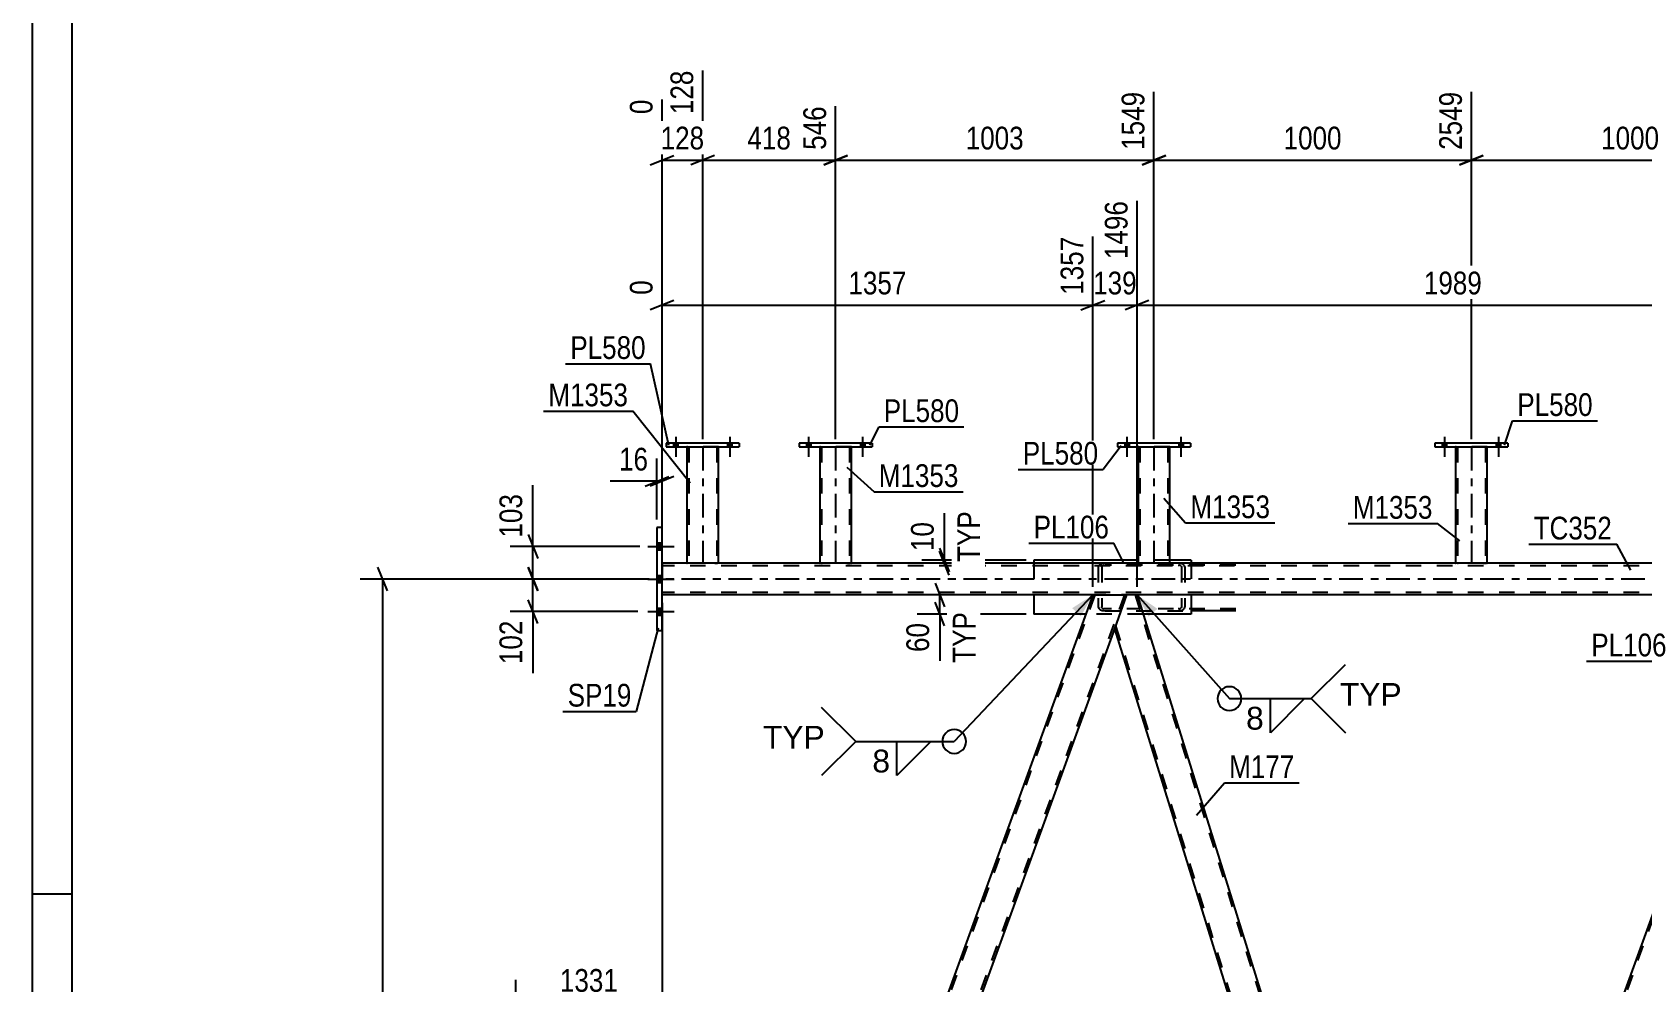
# Model space of a CAD drawing. Header units: millimetres. Extents: x -787 to 402, y -866 to -25.
# Drawn here: x -786.8 to -583.9, y -728.3 to -608.6 of the extents above; entities that cross this region are included whole.
import ezdxf

# ---------------------------------------------------------------- set-up
doc = ezdxf.new("R2010")
doc.units = ezdxf.units.MM
doc.linetypes.add('DXK_LINE_DOT2', pattern=[3.9198, 1.9599, -1.9599])
doc.linetypes.add('DXK_LINE_DOT3', pattern=[5.9187, 2.979, -0.9799, 0.9799, -0.9799])
doc.styles.add('Arial', font='arial.ttf', dxfattribs={"height": 0.2})
doc.styles.add('Arial Narrow', font='ARIALN.TTF', dxfattribs={"height": 0.2})

# ---------------------------------------------------------------- blocks, each defined once
blk = doc.blocks.new('Unknown-569028579-1134')
at = {"color": 5, "linetype": 'Continuous'}
for p, q in [((-786.76, -25.13), (-786.76, -866.13)), ((-781.76, -30.13), (-781.76, -861.13)), ((-781.76, -717.13), (-786.76, -717.13))]:
    blk.add_line(p, q, dxfattribs=at)
blk = doc.blocks.new('Part-569028579-78395 - 78201')
at = {"color": 2, "linetype": 'Continuous'}
for p, q in [((-650.05, -660.34), (-650.05, -660.82)), ((-640.85, -660.34), (-650.05, -660.34)), ((-650.05, -660.82), (-640.85, -660.82)), ((-640.85, -660.34), (-640.85, -660.82))]:
    blk.add_line(p, q, dxfattribs=at)
blk = doc.blocks.new('Part-569028579-78215 - 78201')
at = {"color": 7, "linetype": 'DXK_LINE_DOT2'}
for p, q in [((-567.75, -679.45), (-611.87, -800.67)), ((-564.01, -679.45), (-608.13, -800.67)), ((-563.75, -679.45), (-565.3, -683.7)), ((-610.87, -797.2), (-612.13, -800.67)), ((-607.87, -800.67), (-612.13, -800.67))]:
    blk.add_line(p, q, dxfattribs=at)
at = {"color": 2, "linetype": 'Continuous'}
for p, q in [((-568.01, -679.45), (-610.87, -797.2)), ((-568.01, -679.45), (-563.75, -679.45)), ((-565.3, -683.7), (-607.87, -800.67))]:
    blk.add_line(p, q, dxfattribs=at)
blk = doc.blocks.new('Part-569028579-78216 - 78201')
at = {"color": 2, "linetype": 'Continuous'}
for p, q in [((-648.89, -679.45), (-650.43, -683.7)), ((-647.57, -679.45), (-648.89, -679.45)), ((-647.57, -679.45), (-610.87, -797.2)), ((-650.43, -683.7), (-613.97, -800.67)), ((-612.13, -800.67), (-610.87, -797.2))]:
    blk.add_line(p, q, dxfattribs=at)
at = {"color": 7, "linetype": 'DXK_LINE_DOT2'}
for p, q in [((-647.82, -679.45), (-611, -797.58)), ((-650.3, -683.33), (-613.72, -800.67)), ((-610.87, -797.2), (-611.14, -797.95)), ((-613.97, -800.67), (-612.13, -800.67))]:
    blk.add_line(p, q, dxfattribs=at)
blk = doc.blocks.new('Part-569028579-78217 - 78201')
at = {"color": 2, "linetype": 'Continuous'}
for p, q in [((-653.14, -679.45), (-697.26, -800.67)), ((-653.14, -679.45), (-648.89, -679.45)), ((-650.43, -683.7), (-693.01, -800.67))]:
    blk.add_line(p, q, dxfattribs=at)
at = {"color": 7, "linetype": 'DXK_LINE_DOT2'}
for p, q in [((-652.89, -679.45), (-697.01, -800.67)), ((-649.14, -679.45), (-693.26, -800.67)), ((-648.89, -679.45), (-650.43, -683.7)), ((-693.01, -800.67), (-697.26, -800.67))]:
    blk.add_line(p, q, dxfattribs=at)
blk = doc.blocks.new('Part-569028579-78285 - 78201')
at = {"color": 2, "linetype": 'Continuous'}
for p, q in [((-660.56, -675.06), (-660.56, -675.45)), ((-647.45, -675.06), (-660.56, -675.06)), ((-640.74, -675.06), (-643.45, -675.06)), ((-640.74, -675.06), (-640.74, -675.45)), ((-660.56, -679.45), (-660.56, -681.86)), ((-640.74, -679.45), (-640.74, -681.86)), ((-654.02, -681.86), (-660.56, -681.86)), ((-640.74, -681.86), (-646.82, -681.86))]:
    blk.add_line(p, q, dxfattribs=at)
at = {"color": 7, "linetype": 'DXK_LINE_DOT2'}
for p, q in [((-660.56, -675.45), (-660.56, -679.45)), ((-643.45, -675.06), (-647.45, -675.06)), ((-640.74, -675.45), (-640.74, -679.45)), ((-646.82, -681.86), (-654.02, -681.86))]:
    blk.add_line(p, q, dxfattribs=at)
blk = doc.blocks.new('Part-569028579-78228 - 78201')
at = {"color": 7, "linetype": 'DXK_LINE_DOT2'}
for p, q in [((-651.59, -675.45), (-651.92, -675.49)), ((-635.13, -675.45), (-651.59, -675.45)), ((-642.08, -675.49), (-642.41, -675.45)), ((-652.41, -675.8), (-652.46, -675.93)), ((-652.46, -675.93), (-652.46, -680.97)), ((-652.39, -675.75), (-652.41, -675.8)), ((-652.02, -675.93), (-651.99, -675.84)), ((-652.02, -675.93), (-652.02, -680.97)), ((-651.75, -675.71), (-651.59, -675.69)), ((-635.13, -675.69), (-651.59, -675.69)), ((-642.41, -675.69), (-642.25, -675.71)), ((-642.01, -675.84), (-641.98, -675.93)), ((-641.98, -675.93), (-641.98, -680.97)), ((-641.59, -675.8), (-641.61, -675.75)), ((-641.54, -675.93), (-641.59, -675.8)), ((-641.54, -675.93), (-641.54, -680.97)), ((-652.46, -680.97), (-652.39, -681.16)), ((-651.99, -681.07), (-652.02, -680.97)), ((-651.92, -681.42), (-651.59, -681.45)), ((-651.59, -681.21), (-651.75, -681.2)), ((-635.13, -681.21), (-651.59, -681.21)), ((-651.59, -681.45), (-640.74, -681.45)), ((-642.25, -681.2), (-642.41, -681.21)), ((-642.41, -681.45), (-642.08, -681.42)), ((-641.98, -680.97), (-642.01, -681.07)), ((-641.61, -681.16), (-641.54, -680.97))]:
    blk.add_line(p, q, dxfattribs=at)
at = {"color": 2, "linetype": 'Continuous'}
blk.add_line((-635.13, -681.45), (-640.74, -681.45), dxfattribs=at)
at = {"color": 7, "linetype": 'DXK_LINE_DOT2'}
for centre, radius, start, end in [((-651.78, -676.3), 0.817, 99.5182, 138.0638), ((-642.22, -676.3), 0.817, 41.9362, 80.4818), ((-651.69, -676.12), 0.409, 99.5182, 138.0638), ((-642.32, -676.12), 0.409, 41.9362, 80.4818), ((-651.78, -680.61), 0.817, 221.9362, 260.4818), ((-651.69, -680.79), 0.409, 221.9362, 260.4818), ((-642.32, -680.79), 0.409, 279.5182, 318.0638), ((-642.22, -680.61), 0.817, 279.5182, 318.0638)]:
    blk.add_arc(centre, radius, start, end, dxfattribs=at)
blk = doc.blocks.new('Part-569028579-78391 - 78201')
at = {"color": 2, "linetype": 'Continuous'}
for p, q in [((-610.05, -660.34), (-610.05, -660.82)), ((-600.85, -660.34), (-610.05, -660.34)), ((-610.05, -660.82), (-600.85, -660.82)), ((-600.85, -660.34), (-600.85, -660.82))]:
    blk.add_line(p, q, dxfattribs=at)
blk = doc.blocks.new('Part-569028579-78258 - 78201')
at = {"color": 2, "linetype": 'Continuous'}
for p, q in [((-708.05, -670.95), (-708.05, -683.95)), ((-707.41, -670.95), (-708.05, -670.95)), ((-707.41, -683.95), (-707.41, -670.95)), ((-708.05, -683.95), (-707.41, -683.95))]:
    blk.add_line(p, q, dxfattribs=at)
blk = doc.blocks.new('Part-569028579-78390 - 78201')
at = {"color": 2, "linetype": 'Continuous'}
for p, q in [((-607.45, -660.82), (-607.45, -675.46)), ((-603.45, -675.46), (-603.45, -660.82)), ((-603.93, -675.46), (-607.45, -675.46)), ((-603.49, -675.46), (-603.93, -675.46)), ((-603.49, -675.46), (-603.45, -675.46))]:
    blk.add_line(p, q, dxfattribs=at)
at = {"color": 7, "linetype": 'DXK_LINE_DOT2'}
for p, q in [((-603.45, -660.82), (-607.45, -660.82)), ((-607.21, -660.82), (-607.21, -675.46)), ((-603.69, -660.82), (-603.69, -675.46)), ((-607.45, -675.46), (-607.41, -675.46)), ((-607.21, -675.46), (-607.19, -675.46)), ((-607.19, -675.46), (-607.15, -675.46)), ((-607.15, -675.46), (-607.14, -675.46)), ((-603.93, -675.46), (-603.59, -675.46))]:
    blk.add_line(p, q, dxfattribs=at)
at = {"color": 7, "linetype": 'DXK_LINE_DOT3'}
blk.add_line((-605.45, -660.82), (-605.45, -675.46), dxfattribs=at)
blk = doc.blocks.new('Part-569028579-78394 - 78201')
at = {"color": 2, "linetype": 'Continuous'}
for p, q in [((-647.45, -660.82), (-647.45, -675.46)), ((-643.45, -675.46), (-643.45, -660.82)), ((-643.93, -675.46), (-647.45, -675.46)), ((-643.48, -675.46), (-643.93, -675.46)), ((-643.48, -675.46), (-643.45, -675.46))]:
    blk.add_line(p, q, dxfattribs=at)
at = {"color": 7, "linetype": 'DXK_LINE_DOT2'}
for p, q in [((-643.45, -660.82), (-647.45, -660.82)), ((-647.21, -660.82), (-647.21, -675.46)), ((-643.69, -660.82), (-643.69, -675.46)), ((-647.45, -675.46), (-647.41, -675.46)), ((-647.21, -675.46), (-647.19, -675.46)), ((-647.19, -675.46), (-647.15, -675.46)), ((-647.15, -675.46), (-647.14, -675.46)), ((-643.93, -675.46), (-643.59, -675.46))]:
    blk.add_line(p, q, dxfattribs=at)
at = {"color": 7, "linetype": 'DXK_LINE_DOT3'}
blk.add_line((-645.45, -660.82), (-645.45, -675.46), dxfattribs=at)
blk = doc.blocks.new('Part-569028579-78398 - 78201')
at = {"color": 2, "linetype": 'Continuous'}
for p, q in [((-687.55, -660.82), (-687.55, -675.46)), ((-683.55, -675.46), (-683.55, -660.82)), ((-684.03, -675.46), (-687.55, -675.46)), ((-683.59, -675.46), (-684.03, -675.46)), ((-683.59, -675.46), (-683.55, -675.46))]:
    blk.add_line(p, q, dxfattribs=at)
at = {"color": 7, "linetype": 'DXK_LINE_DOT2'}
for p, q in [((-683.55, -660.82), (-687.55, -660.82)), ((-687.31, -660.82), (-687.31, -675.46)), ((-683.79, -660.82), (-683.79, -675.46)), ((-687.55, -675.46), (-687.51, -675.46)), ((-687.31, -675.46), (-687.29, -675.46)), ((-687.29, -675.46), (-687.25, -675.46)), ((-687.25, -675.46), (-687.24, -675.46)), ((-684.03, -675.46), (-683.69, -675.46))]:
    blk.add_line(p, q, dxfattribs=at)
at = {"color": 7, "linetype": 'DXK_LINE_DOT3'}
blk.add_line((-685.55, -660.82), (-685.55, -675.46), dxfattribs=at)
blk = doc.blocks.new('Part-569028579-78399 - 78201')
at = {"color": 2, "linetype": 'Continuous'}
for p, q in [((-690.15, -660.34), (-690.15, -660.82)), ((-680.95, -660.34), (-690.15, -660.34)), ((-690.15, -660.82), (-680.95, -660.82)), ((-680.95, -660.34), (-680.95, -660.82))]:
    blk.add_line(p, q, dxfattribs=at)
blk = doc.blocks.new('Part-569028579-78401 - 78201')
at = {"color": 2, "linetype": 'Continuous'}
for p, q in [((-704.29, -660.82), (-704.29, -675.46)), ((-700.29, -675.46), (-700.29, -660.82)), ((-700.77, -675.46), (-704.29, -675.46)), ((-700.32, -675.46), (-700.77, -675.46)), ((-700.32, -675.46), (-700.29, -675.46))]:
    blk.add_line(p, q, dxfattribs=at)
at = {"color": 7, "linetype": 'DXK_LINE_DOT2'}
for p, q in [((-700.29, -660.82), (-704.29, -660.82)), ((-704.05, -660.82), (-704.05, -675.46)), ((-700.53, -660.82), (-700.53, -675.46)), ((-704.29, -675.46), (-704.25, -675.46)), ((-704.05, -675.46), (-704.03, -675.46)), ((-700.77, -675.46), (-700.43, -675.46))]:
    blk.add_line(p, q, dxfattribs=at)
at = {"color": 7, "linetype": 'DXK_LINE_DOT3'}
blk.add_line((-702.29, -660.82), (-702.29, -675.46), dxfattribs=at)
blk = doc.blocks.new('Part-569028579-78402 - 78201')
at = {"color": 2, "linetype": 'Continuous'}
for p, q in [((-706.89, -660.34), (-706.89, -660.82)), ((-697.69, -660.34), (-706.89, -660.34)), ((-706.89, -660.82), (-697.69, -660.82)), ((-697.69, -660.34), (-697.69, -660.82))]:
    blk.add_line(p, q, dxfattribs=at)
blk = doc.blocks.new('Part-569028579-78428 - 78201')
at = {"color": 2, "linetype": 'Continuous'}
for p, q in [((-704.29, -675.45), (-707.41, -675.45)), ((-687.55, -675.45), (-700.29, -675.45)), ((-647.45, -675.45), (-683.55, -675.45)), ((-607.45, -675.45), (-643.45, -675.45)), ((-567.45, -675.45), (-603.45, -675.45)), ((-653.14, -679.45), (-707.41, -679.45)), ((-568.01, -679.45), (-647.57, -679.45))]:
    blk.add_line(p, q, dxfattribs=at)
at = {"color": 7, "linetype": 'DXK_LINE_DOT2'}
for p, q in [((-707.41, -675.45), (-707.41, -679.45)), ((-700.29, -675.45), (-704.29, -675.45)), ((-683.55, -675.45), (-687.55, -675.45)), ((-643.45, -675.45), (-647.45, -675.45)), ((-603.45, -675.45), (-607.45, -675.45)), ((-98.27, -675.77), (-707.41, -675.77)), ((-98.27, -679.13), (-707.41, -679.13)), ((-647.57, -679.45), (-653.14, -679.45))]:
    blk.add_line(p, q, dxfattribs=at)
at = {"color": 7, "linetype": 'DXK_LINE_DOT3'}
blk.add_line((-98.27, -677.45), (-707.41, -677.45), dxfattribs=at)
blk = doc.blocks.new('Bolt-569028579-78464 - 78201')
at = {"linetype": 'Continuous'}
for points in [[(-708.05, -672.91), (-708.05, -673.79), (-707.41, -673.79), (-707.41, -672.91)], [(-708.05, -672.91), (-708.05, -673.79), (-707.41, -673.79), (-707.41, -672.91)], [(-708.05, -672.91), (-708.05, -673.79), (-707.41, -673.79), (-707.41, -672.91)], [(-708.05, -677.01), (-708.05, -677.89), (-707.41, -677.89), (-707.41, -677.01)], [(-708.05, -677.01), (-708.05, -677.89), (-707.41, -677.89), (-707.41, -677.01)], [(-708.05, -681.11), (-708.05, -681.99), (-707.41, -681.99), (-707.41, -681.11)], [(-708.05, -681.11), (-708.05, -681.99), (-707.41, -681.99), (-707.41, -681.11)], [(-708.05, -681.11), (-708.05, -681.99), (-707.41, -681.99), (-707.41, -681.11)]]:
    blk.add_hatch(color=1, dxfattribs=at).paths.add_polyline_path(points)
at = {"color": 1, "linetype": 'Continuous'}
for p, q in [((-709.21, -673.35), (-705.89, -673.35)), ((-709.21, -673.35), (-705.89, -673.35)), ((-709.21, -673.35), (-705.89, -673.35)), ((-708.05, -672.91), (-707.41, -672.91)), ((-708.05, -672.91), (-707.41, -672.91)), ((-708.05, -672.91), (-707.41, -672.91)), ((-708.05, -673.79), (-707.41, -673.79)), ((-708.05, -673.79), (-707.41, -673.79)), ((-708.05, -673.79), (-707.41, -673.79)), ((-709.21, -677.45), (-705.89, -677.45)), ((-709.21, -677.45), (-705.89, -677.45)), ((-708.05, -677.01), (-707.41, -677.01)), ((-708.05, -677.01), (-707.41, -677.01)), ((-708.05, -677.89), (-707.41, -677.89)), ((-708.05, -677.89), (-707.41, -677.89)), ((-709.21, -681.55), (-705.89, -681.55)), ((-709.21, -681.55), (-705.89, -681.55)), ((-709.21, -681.55), (-705.89, -681.55)), ((-708.05, -681.11), (-707.41, -681.11)), ((-708.05, -681.11), (-707.41, -681.11)), ((-708.05, -681.11), (-707.41, -681.11)), ((-708.05, -681.99), (-707.41, -681.99)), ((-708.05, -681.99), (-707.41, -681.99)), ((-708.05, -681.99), (-707.41, -681.99))]:
    blk.add_line(p, q, dxfattribs=at)
blk = doc.blocks.new('Bolt-569028579-78496 - 78201')
at = {"linetype": 'Continuous'}
for points in [[(-608.57, -660.34), (-609.13, -660.34), (-609.13, -660.82), (-608.57, -660.82)], [(-608.57, -660.34), (-609.13, -660.34), (-609.13, -660.82), (-608.57, -660.82)], [(-601.77, -660.34), (-602.33, -660.34), (-602.33, -660.82), (-601.77, -660.82)], [(-601.77, -660.34), (-602.33, -660.34), (-602.33, -660.82), (-601.77, -660.82)]]:
    blk.add_hatch(color=1, dxfattribs=at).paths.add_polyline_path(points)
at = {"color": 1, "linetype": 'Continuous'}
for p, q in [((-609.13, -660.34), (-609.13, -660.82)), ((-609.13, -660.34), (-609.13, -660.82)), ((-608.85, -659.54), (-608.85, -662.06)), ((-608.85, -659.54), (-608.85, -662.06)), ((-608.57, -660.34), (-608.57, -660.82)), ((-608.57, -660.34), (-608.57, -660.82)), ((-602.33, -660.34), (-602.33, -660.82)), ((-602.33, -660.34), (-602.33, -660.82)), ((-602.05, -659.54), (-602.05, -662.06)), ((-602.05, -659.54), (-602.05, -662.06)), ((-601.77, -660.34), (-601.77, -660.82)), ((-601.77, -660.34), (-601.77, -660.82))]:
    blk.add_line(p, q, dxfattribs=at)
blk = doc.blocks.new('Bolt-569028579-78498 - 78201')
at = {"linetype": 'Continuous'}
for points in [[(-648.57, -660.34), (-649.13, -660.34), (-649.13, -660.82), (-648.57, -660.82)], [(-648.57, -660.34), (-649.13, -660.34), (-649.13, -660.82), (-648.57, -660.82)], [(-641.77, -660.34), (-642.33, -660.34), (-642.33, -660.82), (-641.77, -660.82)], [(-641.77, -660.34), (-642.33, -660.34), (-642.33, -660.82), (-641.77, -660.82)]]:
    blk.add_hatch(color=1, dxfattribs=at).paths.add_polyline_path(points)
at = {"color": 1, "linetype": 'Continuous'}
for p, q in [((-649.13, -660.34), (-649.13, -660.82)), ((-649.13, -660.34), (-649.13, -660.82)), ((-648.85, -659.54), (-648.85, -662.06)), ((-648.85, -659.54), (-648.85, -662.06)), ((-648.57, -660.34), (-648.57, -660.82)), ((-648.57, -660.34), (-648.57, -660.82)), ((-642.33, -660.34), (-642.33, -660.82)), ((-642.33, -660.34), (-642.33, -660.82)), ((-642.05, -659.54), (-642.05, -662.06)), ((-642.05, -659.54), (-642.05, -662.06)), ((-641.77, -660.34), (-641.77, -660.82)), ((-641.77, -660.34), (-641.77, -660.82))]:
    blk.add_line(p, q, dxfattribs=at)
blk = doc.blocks.new('Bolt-569028579-78500 - 78201')
at = {"linetype": 'Continuous'}
for points in [[(-688.67, -660.34), (-689.23, -660.34), (-689.23, -660.82), (-688.67, -660.82)], [(-688.67, -660.34), (-689.23, -660.34), (-689.23, -660.82), (-688.67, -660.82)], [(-681.87, -660.34), (-682.43, -660.34), (-682.43, -660.82), (-681.87, -660.82)], [(-681.87, -660.34), (-682.43, -660.34), (-682.43, -660.82), (-681.87, -660.82)]]:
    blk.add_hatch(color=1, dxfattribs=at).paths.add_polyline_path(points)
at = {"color": 1, "linetype": 'Continuous'}
for p, q in [((-689.23, -660.34), (-689.23, -660.82)), ((-689.23, -660.34), (-689.23, -660.82)), ((-688.95, -659.54), (-688.95, -662.06)), ((-688.95, -659.54), (-688.95, -662.06)), ((-688.67, -660.34), (-688.67, -660.82)), ((-688.67, -660.34), (-688.67, -660.82)), ((-682.43, -660.34), (-682.43, -660.82)), ((-682.43, -660.34), (-682.43, -660.82)), ((-682.15, -659.54), (-682.15, -662.06)), ((-682.15, -659.54), (-682.15, -662.06)), ((-681.87, -660.34), (-681.87, -660.82)), ((-681.87, -660.34), (-681.87, -660.82))]:
    blk.add_line(p, q, dxfattribs=at)
blk = doc.blocks.new('Bolt-569028579-78501 - 78201')
at = {"linetype": 'Continuous'}
for points in [[(-705.41, -660.34), (-705.97, -660.34), (-705.97, -660.82), (-705.41, -660.82)], [(-705.41, -660.34), (-705.97, -660.34), (-705.97, -660.82), (-705.41, -660.82)], [(-698.61, -660.34), (-699.17, -660.34), (-699.17, -660.82), (-698.61, -660.82)], [(-698.61, -660.34), (-699.17, -660.34), (-699.17, -660.82), (-698.61, -660.82)]]:
    blk.add_hatch(color=1, dxfattribs=at).paths.add_polyline_path(points)
at = {"color": 1, "linetype": 'Continuous'}
for p, q in [((-705.97, -660.34), (-705.97, -660.82)), ((-705.97, -660.34), (-705.97, -660.82)), ((-705.69, -659.54), (-705.69, -662.06)), ((-705.69, -659.54), (-705.69, -662.06)), ((-705.41, -660.34), (-705.41, -660.82)), ((-705.41, -660.34), (-705.41, -660.82)), ((-699.17, -660.34), (-699.17, -660.82)), ((-699.17, -660.34), (-699.17, -660.82)), ((-698.89, -659.54), (-698.89, -662.06)), ((-698.89, -659.54), (-698.89, -662.06)), ((-698.61, -660.34), (-698.61, -660.82)), ((-698.61, -660.34), (-698.61, -660.82))]:
    blk.add_line(p, q, dxfattribs=at)
blk = doc.blocks.new('StraightDimension-569028579-80371 - 78201')
at = {"color": 7, "linetype": 'Continuous'}
for p, q in [((-709.05, -677.45), (-745.45, -677.45)), ((-742, -678.95), (-743.2, -675.95)), ((-742.6, -803.31), (-742.6, -677.45)), ((-727.47, -803.31), (-745.45, -803.31)), ((-743.2, -801.81), (-742, -804.81))]:
    blk.add_line(p, q, dxfattribs=at)
at = {"color": 0}
blk.add_wipeout([(-743.35, -736.13), (-747.55, -736.13), (-747.55, -744.64), (-743.35, -744.64)], dxfattribs=at)
at = {"color": 3, "style": 'Arial Narrow'}
blk.add_text('3147', height=2.863, rotation=90.0002, dxfattribs=at).set_placement((-743.95, -744.04))
blk = doc.blocks.new('StraightDimension-569028579-79389 - 78201')
at = {"color": 7, "linetype": 'Continuous'}
for p, q in [((-645.45, -659.82), (-645.45, -616.1)), ((-605.45, -659.82), (-605.45, -616.1)), ((-643.95, -624.11), (-646.95, -625.31)), ((-645.45, -624.71), (-605.45, -624.71)), ((-606.95, -625.31), (-603.95, -624.11))]:
    blk.add_line(p, q, dxfattribs=at)
at = {"color": 0, "linetype": 'Continuous'}
blk.add_wipeout([(-606.05, -615.5), (-610.25, -615.5), (-610.25, -624.01), (-606.05, -624.01)], dxfattribs=at)
at = {"color": 0}
blk.add_wipeout([(-621.19, -623.96), (-621.19, -619.76), (-629.71, -619.76), (-629.71, -623.96)], dxfattribs=at)
at = {"color": 3, "linetype": 'Continuous', "style": 'Arial Narrow'}
blk.add_text('2549', height=2.863, rotation=90.0002, dxfattribs=at).set_placement((-606.65, -623.41))
at = {"color": 3, "style": 'Arial Narrow'}
blk.add_text('1000', height=2.863, dxfattribs=at).set_placement((-629.11, -623.36))
blk = doc.blocks.new('StraightDimension-569028579-79703 - 78201')
at = {"color": 7, "linetype": 'Continuous'}
for p, q in [((-707.41, -680.45), (-707.41, -733.17)), ((-725.83, -799.67), (-725.83, -727.92)), ((-724.33, -730.17), (-727.33, -731.37)), ((-708.91, -731.37), (-705.91, -730.17)), ((-725.83, -730.77), (-707.41, -730.77))]:
    blk.add_line(p, q, dxfattribs=at)
at = {"color": 0}
blk.add_wipeout([(-712.36, -730.02), (-712.36, -725.82), (-720.88, -725.82), (-720.88, -730.02)], dxfattribs=at)
at = {"color": 3, "style": 'Arial Narrow'}
blk.add_text('1331', height=2.863, dxfattribs=at).set_placement((-720.28, -729.42))
blk = doc.blocks.new('StraightDimension-569028579-79391 - 78201')
at = {"color": 7, "linetype": 'Continuous'}
for p, q in [((-702.29, -659.82), (-702.29, -613.43)), ((-685.55, -659.82), (-685.55, -617.93)), ((-700.79, -624.11), (-703.79, -625.31)), ((-702.29, -624.71), (-685.55, -624.71)), ((-687.05, -625.31), (-684.05, -624.11))]:
    blk.add_line(p, q, dxfattribs=at)
at = {"color": 0}
blk.add_wipeout([(-690.58, -623.96), (-690.58, -619.76), (-697.26, -619.76), (-697.26, -623.96)], dxfattribs=at)
at = {"color": 0, "linetype": 'Continuous'}
blk.add_wipeout([(-686.15, -617.33), (-690.35, -617.33), (-690.35, -624.01), (-686.15, -624.01)], dxfattribs=at)
at = {"color": 3, "linetype": 'Continuous', "style": 'Arial Narrow'}
blk.add_text('546', height=2.863, rotation=90.0002, dxfattribs=at).set_placement((-686.75, -623.41))
at = {"color": 3, "style": 'Arial Narrow'}
blk.add_text('418', height=2.863, dxfattribs=at).set_placement((-696.66, -623.36))
blk = doc.blocks.new('StraightDimension-569028579-79388 - 78201')
at = {"color": 7, "linetype": 'Continuous'}
for p, q in [((-605.45, -659.82), (-605.45, -616.1)), ((-565.45, -659.82), (-565.45, -616.1)), ((-603.95, -624.11), (-606.95, -625.31)), ((-605.45, -624.71), (-565.45, -624.71)), ((-566.95, -625.31), (-563.95, -624.11))]:
    blk.add_line(p, q, dxfattribs=at)
at = {"color": 0, "linetype": 'Continuous'}
blk.add_wipeout([(-566.05, -615.5), (-570.25, -615.5), (-570.25, -624.01), (-566.05, -624.01)], dxfattribs=at)
at = {"color": 0}
blk.add_wipeout([(-581.19, -623.96), (-581.19, -619.76), (-589.71, -619.76), (-589.71, -623.96)], dxfattribs=at)
at = {"color": 3, "linetype": 'Continuous', "style": 'Arial Narrow'}
blk.add_text('3549', height=2.863, rotation=90.0002, dxfattribs=at).set_placement((-566.65, -623.41))
at = {"color": 3, "style": 'Arial Narrow'}
blk.add_text('1000', height=2.863, dxfattribs=at).set_placement((-589.11, -623.36))
blk = doc.blocks.new('StraightDimension-569028579-79390 - 78201')
at = {"color": 7, "linetype": 'Continuous'}
for p, q in [((-645.45, -659.82), (-645.45, -616.1)), ((-685.55, -659.82), (-685.55, -617.93)), ((-684.05, -624.11), (-687.05, -625.31)), ((-685.55, -624.71), (-645.45, -624.71)), ((-646.95, -625.31), (-643.95, -624.11))]:
    blk.add_line(p, q, dxfattribs=at)
at = {"color": 0, "linetype": 'Continuous'}
blk.add_wipeout([(-646.05, -615.5), (-650.25, -615.5), (-650.25, -624.01), (-646.05, -624.01)], dxfattribs=at)
at = {"color": 0}
blk.add_wipeout([(-661.24, -623.96), (-661.24, -619.76), (-669.76, -619.76), (-669.76, -623.96)], dxfattribs=at)
at = {"color": 3, "linetype": 'Continuous', "style": 'Arial Narrow'}
blk.add_text('1549', height=2.863, rotation=90.0002, dxfattribs=at).set_placement((-646.65, -623.41))
at = {"color": 3, "style": 'Arial Narrow'}
blk.add_text('1003', height=2.863, dxfattribs=at).set_placement((-669.16, -623.36))
blk = doc.blocks.new('StraightDimension-569028579-79392 - 78201')
at = {"color": 7, "linetype": 'Continuous'}
for p, q in [((-702.29, -659.82), (-702.29, -613.43)), ((-707.41, -674.45), (-707.41, -617.08)), ((-708.91, -625.31), (-705.91, -624.11)), ((-707.41, -624.71), (-702.29, -624.71)), ((-700.79, -624.11), (-703.79, -625.31))]:
    blk.add_line(p, q, dxfattribs=at)
at = {"color": 0}
blk.add_wipeout([(-701.51, -623.96), (-701.51, -619.76), (-708.19, -619.76), (-708.19, -623.96)], dxfattribs=at)
at = {"color": 0, "linetype": 'Continuous'}
blk.add_wipeout([(-702.89, -612.83), (-707.09, -612.83), (-707.09, -619.51), (-702.89, -619.51)], dxfattribs=at)
at = {"color": 3, "linetype": 'Continuous', "style": 'Arial Narrow'}
blk.add_text('128', height=2.863, rotation=90.0002, dxfattribs=at).set_placement((-703.49, -618.91))
at = {"color": 0, "linetype": 'Continuous'}
blk.add_wipeout([(-708.01, -616.48), (-712.21, -616.48), (-712.21, -619.51), (-708.01, -619.51)], dxfattribs=at)
at = {"color": 3, "linetype": 'Continuous', "style": 'Arial Narrow'}
blk.add_text('0', height=2.86, rotation=90.0002, dxfattribs=at).set_placement((-708.61, -618.91))
at = {"color": 3, "style": 'Arial Narrow'}
blk.add_text('128', height=2.863, dxfattribs=at).set_placement((-707.59, -623.36))
blk = doc.blocks.new('StraightDimension-569028579-79606 - 78201')
at = {"color": 7, "linetype": 'Continuous'}
for p, q in [((-661.56, -679.45), (-675.27, -679.45)), ((-673.02, -677.95), (-671.82, -680.95)), ((-672.42, -681.86), (-672.42, -679.45)), ((-671.82, -683.36), (-673.02, -680.36)), ((-661.56, -681.86), (-675.27, -681.86))]:
    blk.add_line(p, q, dxfattribs=at)
at = {"color": 0}
blk.add_wipeout([(-673.17, -682.38), (-677.37, -682.38), (-677.37, -687.24), (-673.17, -687.24)], dxfattribs=at)
at = {"color": 7, "linetype": 'Continuous'}
blk.add_line((-672.42, -681.86), (-672.42, -687.76), dxfattribs=at)
at = {"color": 3, "style": 'Arial Narrow'}
blk.add_text('60', height=2.863, rotation=90.0002, dxfattribs=at).set_placement((-673.77, -686.64))
at = {"color": 0, "linetype": 'Continuous'}
blk.add_wipeout([(-667.32, -681.01), (-671.52, -681.01), (-671.52, -688.6), (-667.32, -688.6)], dxfattribs=at)
at = {"color": 7, "linetype": 'Continuous'}
blk.add_line((-672.42, -681.86), (-672.42, -687.76), dxfattribs=at)
at = {"color": 3, "linetype": 'Continuous', "style": 'Arial Narrow'}
blk.add_text('TYP', height=2.863, rotation=90.0002, dxfattribs=at).set_placement((-667.92, -688))
blk = doc.blocks.new('StraightDimension-569028579-80098 - 78201')
at = {"color": 7, "linetype": 'Continuous'}
for p, q in [((-647.57, -678.45), (-647.57, -629.84)), ((-653.14, -678.45), (-653.14, -634.34)), ((-654.64, -643.56), (-651.64, -642.36)), ((-653.14, -642.96), (-647.57, -642.96)), ((-646.07, -642.36), (-649.07, -643.56))]:
    blk.add_line(p, q, dxfattribs=at)
at = {"color": 0}
blk.add_wipeout([(-647.01, -642.21), (-647.01, -638.01), (-653.7, -638.01), (-653.7, -642.21)], dxfattribs=at)
at = {"color": 0, "linetype": 'Continuous'}
blk.add_wipeout([(-648.17, -629.24), (-652.37, -629.24), (-652.37, -637.76), (-648.17, -637.76)], dxfattribs=at)
at = {"color": 3, "linetype": 'Continuous', "style": 'Arial Narrow'}
blk.add_text('1496', height=2.863, rotation=90.0002, dxfattribs=at).set_placement((-648.77, -637.16))
at = {"color": 3, "style": 'Arial Narrow'}
blk.add_text('139', height=2.863, dxfattribs=at).set_placement((-653.1, -641.61))
blk = doc.blocks.new('StraightDimension-569028579-79627 - 78201')
at = {"color": 7, "linetype": 'Continuous'}
for p, q in [((-672.44, -673.56), (-671.24, -676.56)), ((-661.56, -675.06), (-674.69, -675.06)), ((-661.56, -675.45), (-674.69, -675.45)), ((-671.24, -676.95), (-672.44, -673.95)), ((-671.84, -675.45), (-671.84, -675.06))]:
    blk.add_line(p, q, dxfattribs=at)
at = {"color": 0}
blk.add_wipeout([(-672.59, -669.67), (-676.79, -669.67), (-676.79, -674.53), (-672.59, -674.53)], dxfattribs=at)
at = {"color": 7, "linetype": 'Continuous'}
blk.add_line((-671.84, -675.06), (-671.84, -669.15), dxfattribs=at)
at = {"color": 3, "style": 'Arial Narrow'}
blk.add_text('10', height=2.863, rotation=90.0002, dxfattribs=at).set_placement((-673.19, -673.93))
at = {"color": 0, "linetype": 'Continuous'}
blk.add_wipeout([(-666.74, -668.31), (-670.94, -668.31), (-670.94, -675.9), (-666.74, -675.9)], dxfattribs=at)
at = {"color": 7, "linetype": 'Continuous'}
blk.add_line((-671.84, -675.06), (-671.84, -669.15), dxfattribs=at)
at = {"color": 3, "linetype": 'Continuous', "style": 'Arial Narrow'}
blk.add_text('TYP', height=2.863, rotation=90.0002, dxfattribs=at).set_placement((-667.34, -675.3))
blk = doc.blocks.new('StraightDimension-569028579-80097 - 78201')
at = {"color": 7, "linetype": 'Continuous'}
for p, q in [((-647.57, -678.45), (-647.57, -629.84)), ((-568.01, -678.45), (-568.01, -634.34)), ((-646.07, -642.36), (-649.07, -643.56)), ((-647.57, -642.96), (-568.01, -642.96)), ((-569.51, -643.56), (-566.51, -642.36))]:
    blk.add_line(p, q, dxfattribs=at)
at = {"color": 0, "linetype": 'Continuous'}
blk.add_wipeout([(-568.61, -633.74), (-572.81, -633.74), (-572.81, -642.26), (-568.61, -642.26)], dxfattribs=at)
at = {"color": 0}
blk.add_wipeout([(-603.53, -642.21), (-603.53, -638.01), (-612.04, -638.01), (-612.04, -642.21)], dxfattribs=at)
at = {"color": 3, "linetype": 'Continuous', "style": 'Arial Narrow'}
blk.add_text('3485', height=2.863, rotation=90.0002, dxfattribs=at).set_placement((-569.21, -641.66))
at = {"color": 3, "style": 'Arial Narrow'}
blk.add_text('1989', height=2.863, dxfattribs=at).set_placement((-611.44, -641.61))
blk = doc.blocks.new('StraightDimension-569028579-80099 - 78201')
at = {"color": 7, "linetype": 'Continuous'}
for p, q in [((-653.14, -678.45), (-653.14, -634.34)), ((-707.41, -674.45), (-707.41, -639.83)), ((-705.91, -642.36), (-708.91, -643.56)), ((-707.41, -642.96), (-653.14, -642.96)), ((-654.64, -643.56), (-651.64, -642.36))]:
    blk.add_line(p, q, dxfattribs=at)
at = {"color": 0, "linetype": 'Continuous'}
for points in [[(-653.74, -633.74), (-657.94, -633.74), (-657.94, -642.26), (-653.74, -642.26)], [(-708.01, -639.23), (-712.21, -639.23), (-712.21, -642.26), (-708.01, -642.26)]]:
    blk.add_wipeout(points, dxfattribs=at)
at = {"color": 0}
blk.add_wipeout([(-676.02, -642.21), (-676.02, -638.01), (-684.53, -638.01), (-684.53, -642.21)], dxfattribs=at)
at = {"color": 3, "linetype": 'Continuous', "style": 'Arial Narrow'}
for s, height, p in [('1357', 2.863, (-654.34, -641.66)), ('0', 2.86, (-708.61, -641.66))]:
    blk.add_text(s, height=height, rotation=90.0002, dxfattribs=at).set_placement(p)
at = {"color": 3, "style": 'Arial Narrow'}
blk.add_text('1357', height=2.863, dxfattribs=at).set_placement((-683.93, -641.61))
blk = doc.blocks.new('StraightDimension-569028579-80857 - 78201')
at = {"color": 7, "linetype": 'Continuous'}
for p, q in [((-708.05, -669.95), (-708.05, -662.29)), ((-707.41, -669.95), (-707.41, -662.29)), ((-709.55, -665.74), (-706.55, -664.54)), ((-705.91, -664.54), (-708.91, -665.74)), ((-708.05, -665.14), (-707.41, -665.14))]:
    blk.add_line(p, q, dxfattribs=at)
at = {"color": 0}
blk.add_wipeout([(-708.58, -664.39), (-708.58, -660.19), (-713.43, -660.19), (-713.43, -664.39)], dxfattribs=at)
at = {"color": 7, "linetype": 'Continuous'}
blk.add_line((-708.05, -665.14), (-713.96, -665.14), dxfattribs=at)
blk.add_line((-708.05, -665.14), (-713.96, -665.14), dxfattribs=at)
at = {"color": 3, "style": 'Arial Narrow'}
blk.add_text('16', height=2.863, dxfattribs=at).set_placement((-712.83, -663.79))
blk = doc.blocks.new('StraightDimension-569028579-80915 - 78201')
at = {"color": 7, "linetype": 'Continuous'}
for p, q in [((-710.21, -673.35), (-726.53, -673.35)), ((-724.28, -671.85), (-723.08, -674.85)), ((-723.68, -677.45), (-723.68, -673.35)), ((-709.9, -677.45), (-726.53, -677.45)), ((-723.08, -678.95), (-724.28, -675.95))]:
    blk.add_line(p, q, dxfattribs=at)
at = {"color": 0}
blk.add_wipeout([(-724.43, -666.14), (-728.63, -666.14), (-728.63, -672.83), (-724.43, -672.83)], dxfattribs=at)
at = {"color": 7, "linetype": 'Continuous'}
blk.add_line((-723.68, -673.35), (-723.68, -665.62), dxfattribs=at)
blk.add_line((-723.68, -673.35), (-723.68, -665.62), dxfattribs=at)
at = {"color": 3, "style": 'Arial Narrow'}
blk.add_text('103', height=2.863, rotation=90.0002, dxfattribs=at).set_placement((-725.03, -672.23))
blk = doc.blocks.new('StraightDimension-569028579-80916 - 78201')
at = {"color": 7, "linetype": 'Continuous'}
for p, q in [((-709.9, -677.45), (-726.53, -677.45)), ((-724.28, -675.95), (-723.08, -678.95)), ((-723.68, -681.55), (-723.68, -677.45)), ((-710.45, -681.55), (-726.53, -681.55)), ((-723.08, -683.05), (-724.28, -680.05))]:
    blk.add_line(p, q, dxfattribs=at)
at = {"color": 0}
blk.add_wipeout([(-724.43, -682.08), (-728.63, -682.08), (-728.63, -688.76), (-724.43, -688.76)], dxfattribs=at)
at = {"color": 7, "linetype": 'Continuous'}
blk.add_line((-723.68, -681.55), (-723.68, -689.29), dxfattribs=at)
blk.add_line((-723.68, -681.55), (-723.68, -689.29), dxfattribs=at)
at = {"color": 3, "style": 'Arial Narrow'}
blk.add_text('102', height=2.863, rotation=90.0002, dxfattribs=at).set_placement((-725.03, -688.16))
blk = doc.blocks.new('Mark-569028579-79091 - 78201')
at = {"color": 0}
blk.add_wipeout([(-670.06, -665.86), (-670.06, -662.86), (-680.11, -662.86), (-680.11, -665.86)], dxfattribs=at)
blk.add_wipeout([(-670.06, -665.86), (-670.06, -662.86), (-680.11, -662.86), (-680.11, -665.86)], dxfattribs=at)
at = {"color": 30, "linetype": 'Continuous'}
for p, q in [((-684.14, -663.36), (-680.71, -666.46)), ((-680.71, -666.46), (-669.46, -666.46))]:
    blk.add_line(p, q, dxfattribs=at)
at = {"color": 3, "style": 'Arial Narrow'}
blk.add_text('M1353', height=2.863, dxfattribs=at).set_placement((-680.11, -665.86))
blk = doc.blocks.new('Mark-569028579-79105 - 78201')
at = {"color": 0}
blk.add_wipeout([(-630.8, -669.79), (-630.8, -666.79), (-640.85, -666.79), (-640.85, -669.79)], dxfattribs=at)
blk.add_wipeout([(-630.8, -669.79), (-630.8, -666.79), (-640.85, -666.79), (-640.85, -669.79)], dxfattribs=at)
at = {"color": 30, "linetype": 'Continuous'}
for p, q in [((-644.22, -667.27), (-641.45, -670.39)), ((-641.45, -670.39), (-630.2, -670.39))]:
    blk.add_line(p, q, dxfattribs=at)
at = {"color": 3, "style": 'Arial Narrow'}
blk.add_text('M1353', height=2.863, dxfattribs=at).set_placement((-640.85, -669.79))
blk = doc.blocks.new('Mark-569028579-79203 - 78201')
at = {"color": 0}
blk.add_wipeout([(-627.75, -702.52), (-627.75, -699.52), (-635.97, -699.52), (-635.97, -702.52)], dxfattribs=at)
blk.add_wipeout([(-627.75, -702.52), (-627.75, -699.52), (-635.97, -699.52), (-635.97, -702.52)], dxfattribs=at)
at = {"color": 30, "linetype": 'Continuous'}
for p, q in [((-640.08, -707.18), (-636.57, -703.12)), ((-636.57, -703.12), (-627.15, -703.12))]:
    blk.add_line(p, q, dxfattribs=at)
at = {"color": 3, "style": 'Arial Narrow'}
blk.add_text('M177', height=2.863, dxfattribs=at).set_placement((-635.97, -702.52))
blk = doc.blocks.new('Mark-569028579-79075 - 78201')
at = {"color": 0}
blk.add_wipeout([(-711.26, -693.51), (-711.26, -690.51), (-719.3, -690.51), (-719.3, -693.51)], dxfattribs=at)
blk.add_wipeout([(-711.26, -693.51), (-711.26, -690.51), (-719.3, -690.51), (-719.3, -693.51)], dxfattribs=at)
at = {"color": 30, "linetype": 'Continuous'}
for p in [(-707.91, -683.58), (-719.9, -694.11)]:
    blk.add_line(p, (-710.66, -694.11), dxfattribs=at)
at = {"color": 3, "style": 'Arial Narrow'}
blk.add_text('SP19', height=2.863, dxfattribs=at).set_placement((-719.3, -693.51))
blk = doc.blocks.new('Mark-569028579-79079 - 78201')
at = {"color": 0}
blk.add_wipeout([(-711.69, -655.7), (-711.69, -652.7), (-721.74, -652.7), (-721.74, -655.7)], dxfattribs=at)
blk.add_wipeout([(-711.69, -655.7), (-711.69, -652.7), (-721.74, -652.7), (-721.74, -655.7)], dxfattribs=at)
at = {"color": 30, "linetype": 'Continuous'}
for p in [(-722.34, -656.3), (-703.87, -665.37)]:
    blk.add_line(p, (-711.09, -656.3), dxfattribs=at)
at = {"color": 3, "style": 'Arial Narrow'}
blk.add_text('M1353', height=2.863, dxfattribs=at).set_placement((-721.74, -655.7))
blk = doc.blocks.new('Mark-569028579-79082 - 78201')
at = {"color": 0}
blk.add_wipeout([(-587.75, -672.47), (-587.75, -669.47), (-597.61, -669.47), (-597.61, -672.47)], dxfattribs=at)
blk.add_wipeout([(-587.75, -672.47), (-587.75, -669.47), (-597.61, -669.47), (-597.61, -672.47)], dxfattribs=at)
at = {"color": 30, "linetype": 'Continuous'}
for p in [(-598.21, -673.07), (-585.36, -676.33)]:
    blk.add_line(p, (-587.15, -673.07), dxfattribs=at)
at = {"color": 3, "style": 'Arial Narrow'}
blk.add_text('TC352', height=2.863, dxfattribs=at).set_placement((-597.61, -672.47))
blk = doc.blocks.new('Mark-569028579-79087 - 78201')
at = {"color": 0}
blk.add_wipeout([(-709.46, -649.74), (-709.46, -646.74), (-718.97, -646.74), (-718.97, -649.74)], dxfattribs=at)
blk.add_wipeout([(-709.46, -649.74), (-709.46, -646.74), (-718.97, -646.74), (-718.97, -649.74)], dxfattribs=at)
at = {"color": 30, "linetype": 'Continuous'}
for p in [(-719.57, -650.34), (-706.55, -660.63)]:
    blk.add_line(p, (-708.86, -650.34), dxfattribs=at)
at = {"color": 3, "style": 'Arial Narrow'}
blk.add_text('PL580', height=2.863, dxfattribs=at).set_placement((-718.97, -649.74))
blk = doc.blocks.new('Mark-569028579-79094 - 78201')
at = {"color": 0}
blk.add_wipeout([(-669.98, -657.69), (-669.98, -654.69), (-679.48, -654.69), (-679.48, -657.69)], dxfattribs=at)
blk.add_wipeout([(-669.98, -657.69), (-669.98, -654.69), (-679.48, -654.69), (-679.48, -657.69)], dxfattribs=at)
at = {"color": 30, "linetype": 'Continuous'}
for p, q in [((-681.23, -660.58), (-680.08, -658.29)), ((-680.08, -658.29), (-669.38, -658.29))]:
    blk.add_line(p, q, dxfattribs=at)
at = {"color": 3, "style": 'Arial Narrow'}
blk.add_text('PL580', height=2.863, dxfattribs=at).set_placement((-679.48, -657.69))
blk = doc.blocks.new('Mark-569028579-79102 - 78201')
at = {"color": 0}
blk.add_wipeout([(-651.1, -672.34), (-651.1, -669.34), (-660.6, -669.34), (-660.6, -672.34)], dxfattribs=at)
blk.add_wipeout([(-651.1, -672.34), (-651.1, -669.34), (-660.6, -669.34), (-660.6, -672.34)], dxfattribs=at)
at = {"color": 30, "linetype": 'Continuous'}
for p in [(-661.2, -672.94), (-649.27, -675.36)]:
    blk.add_line(p, (-650.5, -672.94), dxfattribs=at)
at = {"color": 3, "style": 'Arial Narrow'}
blk.add_text('PL106', height=2.863, dxfattribs=at).set_placement((-660.6, -672.34))
blk = doc.blocks.new('Mark-569028579-79115 - 78201')
at = {"color": 0}
blk.add_wipeout([(-652.45, -663.04), (-652.45, -660.04), (-661.96, -660.04), (-661.96, -663.04)], dxfattribs=at)
blk.add_wipeout([(-652.45, -663.04), (-652.45, -660.04), (-661.96, -660.04), (-661.96, -663.04)], dxfattribs=at)
at = {"color": 30, "linetype": 'Continuous'}
for p in [(-649.58, -660.67), (-662.56, -663.64)]:
    blk.add_line(p, (-651.85, -663.64), dxfattribs=at)
at = {"color": 3, "style": 'Arial Narrow'}
blk.add_text('PL580', height=2.863, dxfattribs=at).set_placement((-661.96, -663.04))
blk = doc.blocks.new('Mark-569028579-79129 - 78201')
at = {"color": 0}
blk.add_wipeout([(-610.34, -669.86), (-610.34, -666.86), (-620.39, -666.86), (-620.39, -669.86)], dxfattribs=at)
blk.add_wipeout([(-610.34, -669.86), (-610.34, -666.86), (-620.39, -666.86), (-620.39, -669.86)], dxfattribs=at)
at = {"color": 30, "linetype": 'Continuous'}
for p in [(-620.99, -670.46), (-606.9, -672.65)]:
    blk.add_line(p, (-609.74, -670.46), dxfattribs=at)
at = {"color": 3, "style": 'Arial Narrow'}
blk.add_text('M1353', height=2.863, dxfattribs=at).set_placement((-620.39, -669.86))
blk = doc.blocks.new('Mark-569028579-79132 - 78201')
at = {"color": 0}
blk.add_wipeout([(-590.16, -656.92), (-590.16, -653.92), (-599.67, -653.92), (-599.67, -656.92)], dxfattribs=at)
blk.add_wipeout([(-590.16, -656.92), (-590.16, -653.92), (-599.67, -653.92), (-599.67, -656.92)], dxfattribs=at)
at = {"color": 30, "linetype": 'Continuous'}
for p, q in [((-601.29, -660.6), (-600.27, -657.52)), ((-600.27, -657.52), (-589.56, -657.52))]:
    blk.add_line(p, q, dxfattribs=at)
at = {"color": 3, "style": 'Arial Narrow'}
blk.add_text('PL580', height=2.863, dxfattribs=at).set_placement((-599.67, -656.92))
blk = doc.blocks.new('Mark-569028579-79659 - 78201')
at = {"color": 0}
blk.add_wipeout([(-580.85, -687.19), (-580.85, -684.19), (-590.35, -684.19), (-590.35, -687.19)], dxfattribs=at)
blk.add_wipeout([(-580.85, -687.19), (-580.85, -684.19), (-590.35, -684.19), (-590.35, -687.19)], dxfattribs=at)
at = {"color": 30, "linetype": 'Continuous'}
for p in [(-574.85, -681.67), (-590.95, -687.79)]:
    blk.add_line(p, (-580.25, -687.79), dxfattribs=at)
at = {"color": 3, "style": 'Arial Narrow'}
blk.add_text('PL106', height=2.863, dxfattribs=at).set_placement((-590.35, -687.19))
blk = doc.blocks.new('WeldMark-569028579-90263 - 78201')
at = {"linetype": 'Continuous'}
blk.add_hatch(color=30, dxfattribs=at).paths.add_polyline_path([(-655.75, -681.12), (-653.14, -679.45), (-654.66, -682.15)])
at = {"color": 30, "linetype": 'Continuous'}
blk.add_line((-653.14, -679.45), (-670.6, -697.9), dxfattribs=at)
at = {"color": 3, "linetype": 'Continuous'}
for q in [(-687.31, -693.62), (-687.31, -702.19)]:
    blk.add_line((-683.02, -697.9), q, dxfattribs=at)
for start, end in [(90, 270), (270, 90)]:
    blk.add_arc((-670.6, -697.9), 1.5, start, end, dxfattribs=at)
at = {"color": 0}
blk.add_wipeout([(-678.5, -702), (-678.5, -698.6), (-681.12, -698.6), (-681.12, -702)], dxfattribs=at)
at = {"color": 30, "linetype": 'Continuous'}
blk.add_line((-683.02, -697.9), (-670.6, -697.9), dxfattribs=at)
at = {"color": 3, "linetype": 'Continuous'}
for p, q in [((-677.84, -697.9), (-673.56, -697.9)), ((-673.56, -697.9), (-677.84, -702.19)), ((-677.84, -702.19), (-677.84, -697.9))]:
    blk.add_line(p, q, dxfattribs=at)
at = {"color": 3, "style": 'Arial'}
blk.add_text('8', height=2.87, dxfattribs=at).set_placement((-680.92, -701.8))
at = {"color": 0, "linetype": 'Continuous'}
blk.add_wipeout([(-686.92, -698.8), (-686.92, -695.8), (-694.7, -695.8), (-694.7, -698.8)], dxfattribs=at)
blk.add_wipeout([(-686.92, -698.8), (-686.92, -695.8), (-694.7, -695.8), (-694.7, -698.8)], dxfattribs=at)
at = {"color": 3, "linetype": 'Continuous', "style": 'Arial'}
blk.add_text('TYP', height=2.865, dxfattribs=at).set_placement((-694.7, -698.8))
blk = doc.blocks.new('WeldMark-569028579-90276 - 78201')
at = {"linetype": 'Continuous'}
blk.add_hatch(color=30, dxfattribs=at).paths.add_polyline_path([(-646.13, -682.19), (-647.57, -679.45), (-645.01, -681.2)])
at = {"color": 30, "linetype": 'Continuous'}
blk.add_line((-647.57, -679.45), (-635.94, -692.51), dxfattribs=at)
at = {"color": 3, "linetype": 'Continuous'}
for q in [(-621.33, -688.22), (-621.33, -696.8)]:
    blk.add_line((-625.62, -692.51), q, dxfattribs=at)
blk.add_arc((-635.94, -692.51), 1.5, 90, 270, dxfattribs=at)
at = {"color": 0}
blk.add_wipeout([(-631.42, -696.61), (-631.42, -693.21), (-634.04, -693.21), (-634.04, -696.61)], dxfattribs=at)
at = {"color": 30, "linetype": 'Continuous'}
blk.add_line((-635.94, -692.51), (-625.62, -692.51), dxfattribs=at)
at = {"color": 3, "linetype": 'Continuous'}
for p, q in [((-630.76, -692.51), (-626.48, -692.51)), ((-626.48, -692.51), (-630.76, -696.8)), ((-630.76, -696.8), (-630.76, -692.51))]:
    blk.add_line(p, q, dxfattribs=at)
blk.add_arc((-635.94, -692.51), 1.5, 270, 90, dxfattribs=at)
at = {"color": 3, "style": 'Arial'}
blk.add_text('8', height=2.87, dxfattribs=at).set_placement((-633.84, -696.41))
at = {"color": 0, "linetype": 'Continuous'}
blk.add_wipeout([(-614.25, -693.41), (-614.25, -690.41), (-622.02, -690.41), (-622.02, -693.41)], dxfattribs=at)
blk.add_wipeout([(-614.25, -693.41), (-614.25, -690.41), (-622.02, -690.41), (-622.02, -693.41)], dxfattribs=at)
at = {"color": 3, "linetype": 'Continuous', "style": 'Arial'}
blk.add_text('TYP', height=2.865, dxfattribs=at).set_placement((-622.02, -693.41))

msp = doc.modelspace()

# ---------------------------------------------------------------- block references
for name in ['Unknown-569028579-1134', 'Part-569028579-78402 - 78201', 'Bolt-569028579-78501 - 78201', 'Part-569028579-78401 - 78201', 'Part-569028579-78399 - 78201', 'Bolt-569028579-78500 - 78201', 'Part-569028579-78398 - 78201', 'Part-569028579-78395 - 78201', 'Bolt-569028579-78498 - 78201', 'Part-569028579-78394 - 78201', 'Part-569028579-78391 - 78201', 'Bolt-569028579-78496 - 78201', 'Part-569028579-78390 - 78201', 'Part-569028579-78258 - 78201', 'Bolt-569028579-78464 - 78201', 'Part-569028579-78428 - 78201', 'Part-569028579-78285 - 78201', 'Part-569028579-78228 - 78201', 'Part-569028579-78217 - 78201', 'Part-569028579-78216 - 78201', 'Part-569028579-78215 - 78201']:
    msp.add_blockref(name, (0, 0))

# ---------------------------------------------------------------- next in the draw order: block references
for name in ['StraightDimension-569028579-79391 - 78201', 'StraightDimension-569028579-79389 - 78201', 'StraightDimension-569028579-80371 - 78201', 'StraightDimension-569028579-79606 - 78201', 'Mark-569028579-79659 - 78201', 'Mark-569028579-79203 - 78201']:
    msp.add_blockref(name, (0, 0))

# ---------------------------------------------------------------- next in the draw order: block references
for name in ['StraightDimension-569028579-79392 - 78201', 'StraightDimension-569028579-79390 - 78201', 'StraightDimension-569028579-79388 - 78201', 'StraightDimension-569028579-79627 - 78201', 'StraightDimension-569028579-79703 - 78201']:
    msp.add_blockref(name, (0, 0))

# ---------------------------------------------------------------- next in the draw order: block references
msp.add_blockref('StraightDimension-569028579-80098 - 78201', (0, 0))

# ---------------------------------------------------------------- next in the draw order: block references
for name in ['StraightDimension-569028579-80097 - 78201', 'StraightDimension-569028579-80099 - 78201']:
    msp.add_blockref(name, (0, 0))

# ---------------------------------------------------------------- next in the draw order: block references
for name in ['Mark-569028579-79094 - 78201', 'Mark-569028579-79132 - 78201', 'StraightDimension-569028579-80857 - 78201', 'Mark-569028579-79115 - 78201', 'Mark-569028579-79091 - 78201', 'Mark-569028579-79105 - 78201', 'Mark-569028579-79129 - 78201', 'Mark-569028579-79102 - 78201', 'Mark-569028579-79082 - 78201', 'WeldMark-569028579-90263 - 78201', 'WeldMark-569028579-90276 - 78201']:
    msp.add_blockref(name, (0, 0))

# ---------------------------------------------------------------- next in the draw order: block references
msp.add_blockref('StraightDimension-569028579-80915 - 78201', (0, 0))

# ---------------------------------------------------------------- next in the draw order: block references
for name in ['Mark-569028579-79079 - 78201', 'StraightDimension-569028579-80916 - 78201']:
    msp.add_blockref(name, (0, 0))

# ---------------------------------------------------------------- next in the draw order: block references
for name in ['Mark-569028579-79087 - 78201', 'Mark-569028579-79075 - 78201']:
    msp.add_blockref(name, (0, 0))

doc.saveas('drawing.dxf')
